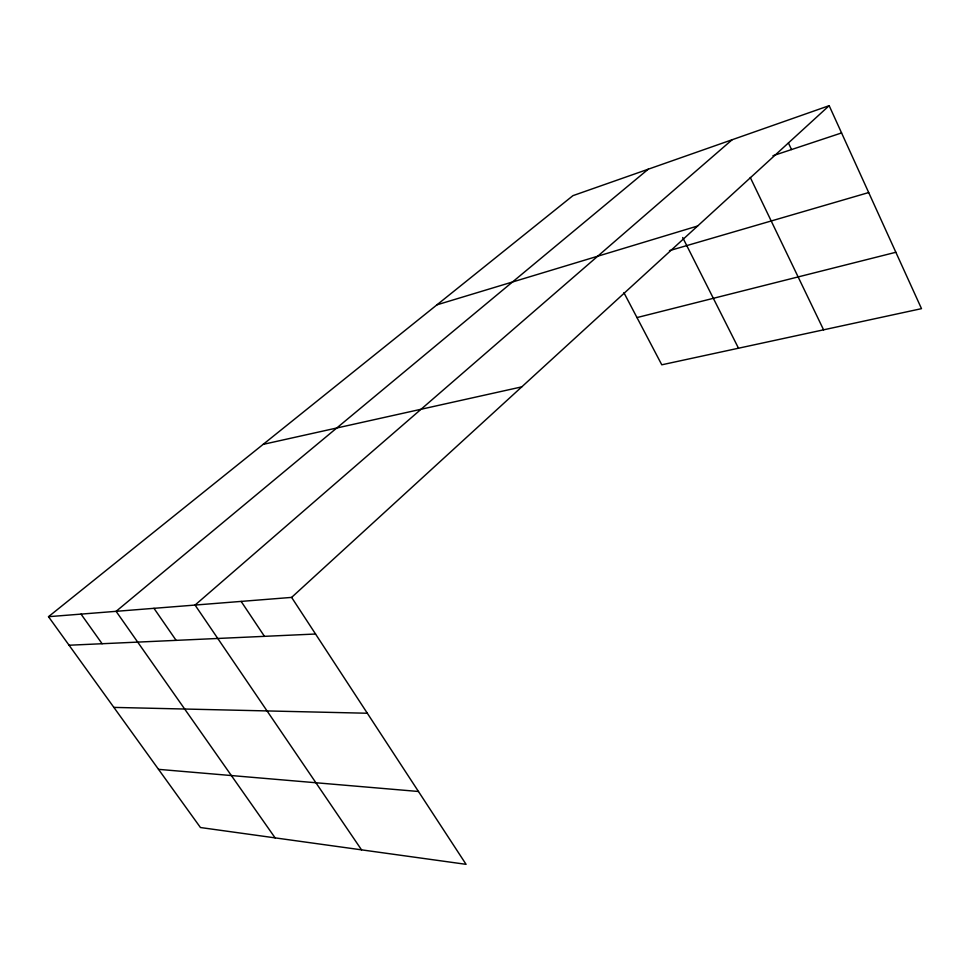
<?xml version="1.0" encoding="UTF-8"?>
<svg xmlns="http://www.w3.org/2000/svg" width="970" height="970" viewBox="0 0 970 970"><rect width="100%" height="100%" fill="white"/><g stroke="black" fill="none" stroke-linecap="round" stroke-linejoin="round"><path stroke-width="1.45" d="M291.618 597.399L466.073 864.331L200.45 827.531L48.5 616.69L291.618 597.399L829.168 105.669L921.5 308.654L661.782 364.805L623.904 292.661M732.132 139.753L195.055 605.062L361.543 849.853M648.251 169.204L116.097 611.33L275.116 837.874M48.5 616.69L572.967 195.637L829.168 105.669M772.944 155.733L841.572 132.939M436.949 304.835L697.612 226.01M669.458 250.648L868.696 192.557M636.987 317.578L895.856 252.273M263.149 444.369L521.763 386.872M69.064 645.232L315.541 634.016M113.866 707.397L367.327 713.241M158.51 769.343L418.458 791.484M81.031 614.107L102.117 643.728M153.975 608.323L176.128 640.358M241.142 601.412L264.458 636.344M682.698 237.529L738.497 348.218M750.271 177.462L823.578 329.824M788.428 142.978L791.52 149.562"/></g></svg>
